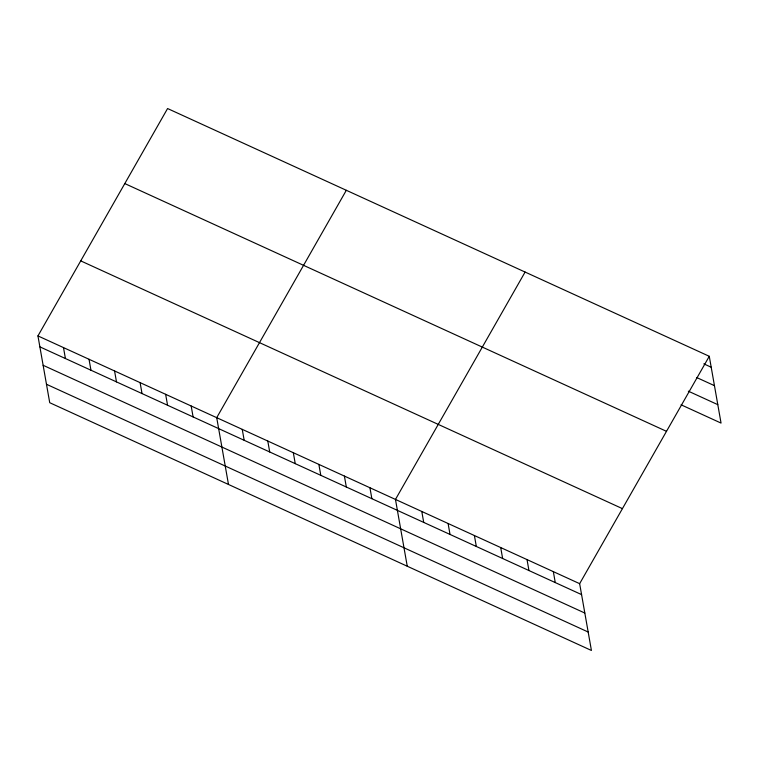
<?xml version="1.0" encoding="UTF-8"?>
<svg xmlns="http://www.w3.org/2000/svg" width="759" height="759" viewBox="0 0 759 759"><rect width="100%" height="100%" fill="white"/><g stroke="black" fill="none" stroke-linecap="round" stroke-linejoin="round"><path stroke-width="1.14" d="M709.276 356.294L579.648 583.671L591.422 650.463L49.724 402.706L37.95 335.914L167.578 108.537L709.276 356.294L721.05 423.086L681.06 404.794M346.332 190.291L216.713 417.678L228.487 484.47M525.095 272.054L395.467 499.441L407.251 566.233M703.83 363.855L711.202 367.223M696.563 377.479L714.447 385.657M688.328 391.17L717.796 404.651M124.799 183.574L666.497 431.33M80.729 260.878L622.427 508.634M37.95 335.914L579.648 583.671M39.876 346.854L581.574 594.61M43.13 365.288L584.828 613.044M46.479 384.272L588.178 632.029M553.339 571.641L555.265 582.57M527.021 559.611L528.957 570.54M500.712 547.571L502.638 558.51M474.403 535.541L476.329 546.471M448.095 523.501L450.021 534.44M421.786 511.471L423.712 522.401M369.937 487.752L371.863 498.691M344.396 476.073L346.322 487.012M318.856 464.394L320.791 475.333M293.325 452.715L295.251 463.654M267.785 441.036L269.711 451.966M242.244 429.357L244.18 440.286M191.173 405.999L193.099 416.928M165.633 394.319L167.568 405.249M140.102 382.64L142.028 393.57M114.562 370.952L116.488 381.891M89.021 359.273L90.957 370.212M63.49 347.594L65.416 358.533"/></g></svg>
